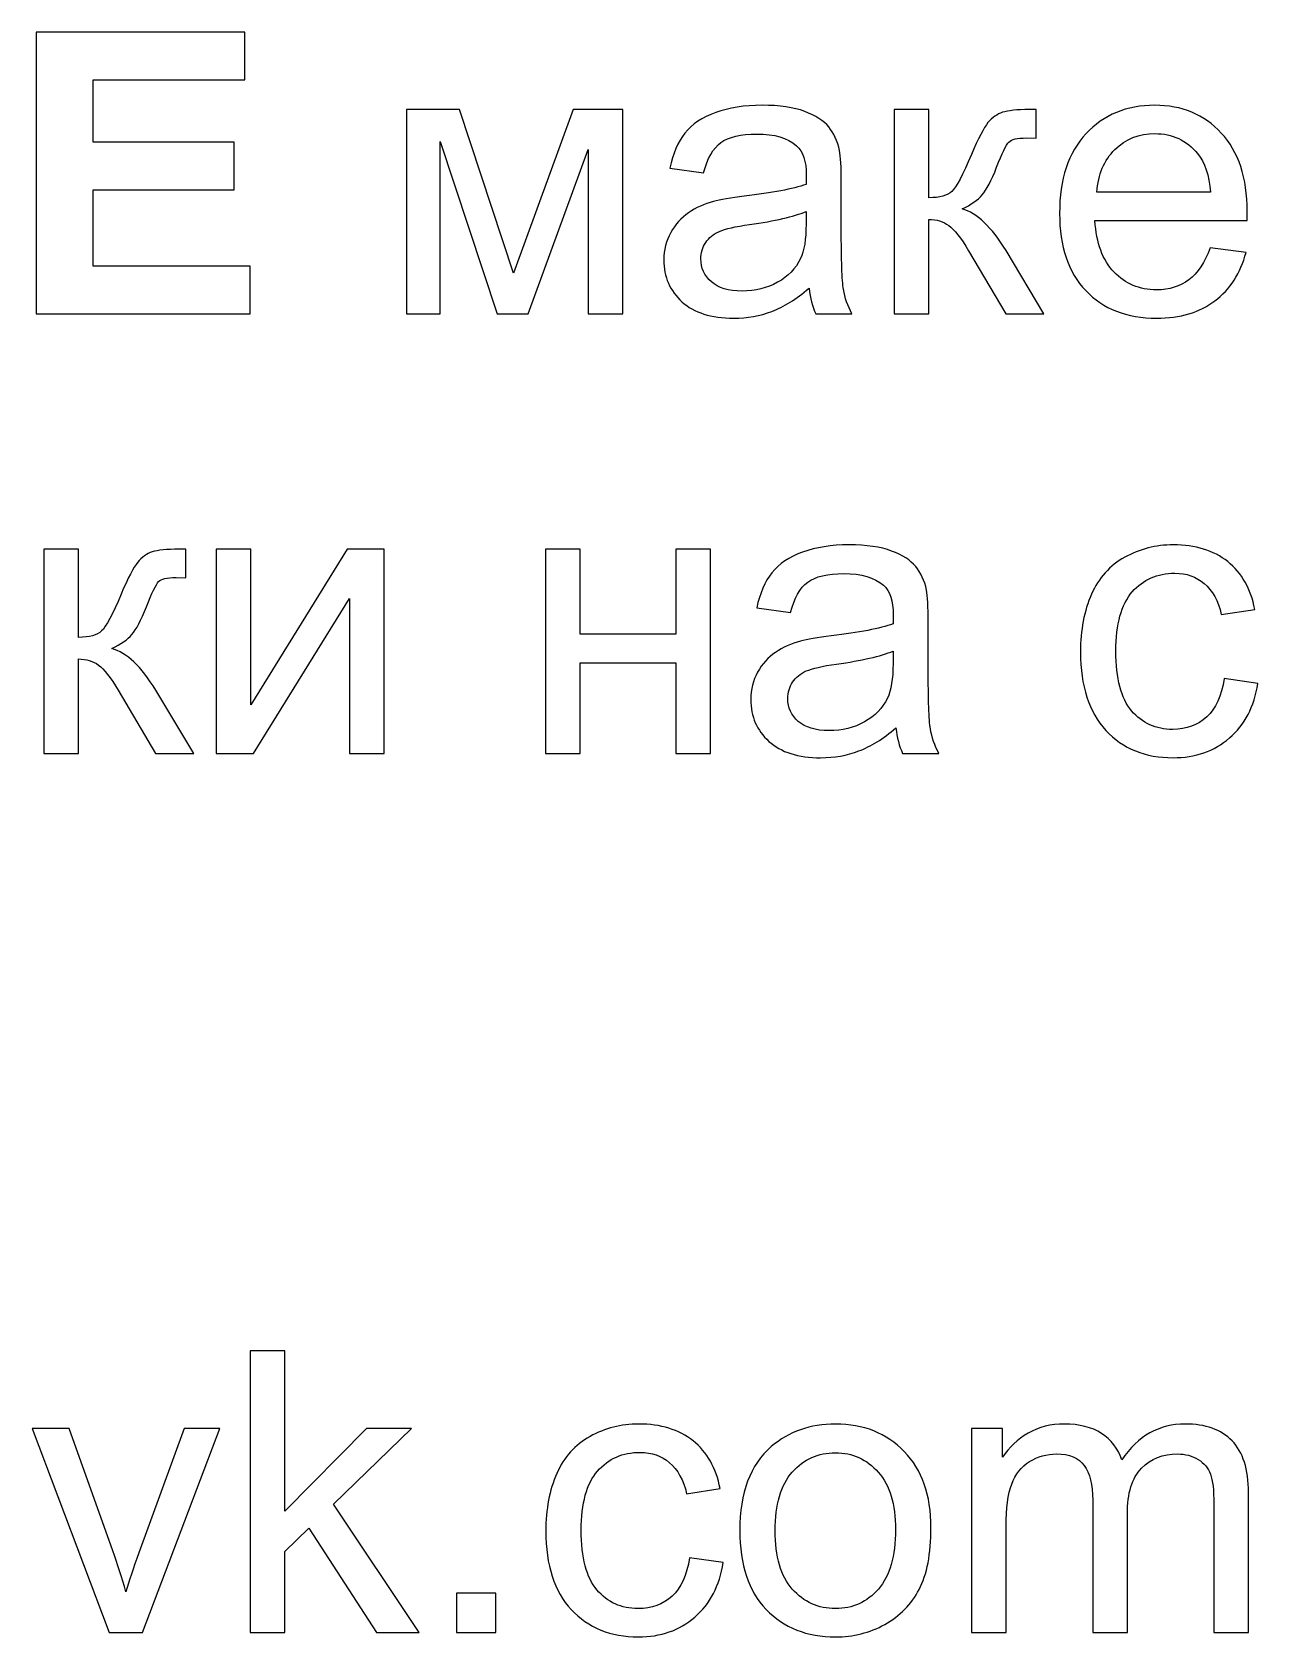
# Model space of a CAD drawing. Header units: millimetres. Extents: x 401 to 1796, y 156 to 1707.
# Drawn here: x 1427.8 to 1506.9, y 518.2 to 621.8 of the extents above; entities that cross this region are included whole.
import ezdxf

# ---------------------------------------------------------------- set-up
doc = ezdxf.new("R2010")
doc.units = ezdxf.units.MM
doc.header["$MEASUREMENT"] = 0
doc.layers.add('layer 1', color=7, linetype='Continuous')

msp = doc.modelspace()

# ---------------------------------------------------------------- linework, layer by layer
at = {"layer": 'layer 1', "color": 165}
for points, knots in [([(1428.0196, 603.5965), (1428.0196, 603.5965), (1428.0196, 621.7829), (1428.0196, 621.7829), (1428.0196, 621.7829), (1428.0196, 621.7829), (1441.4816, 621.7829), (1441.4816, 621.7829), (1441.4816, 621.7829), (1441.4816, 621.7829), (1441.4816, 618.7095), (1441.4816, 618.7095), (1441.4816, 618.7095), (1441.4816, 618.7095), (1431.7026, 618.7095), (1431.7026, 618.7095), (1431.7026, 618.7095), (1431.7026, 618.7095), (1431.7026, 614.6709), (1431.7026, 614.6709), (1431.7026, 614.6709), (1431.7026, 614.6709), (1440.7958, 614.6709), (1440.7958, 614.6709), (1440.7958, 614.6709), (1440.7958, 614.6709), (1440.7958, 611.5975), (1440.7958, 611.5975), (1440.7958, 611.5975), (1440.7958, 611.5975), (1431.7026, 611.5975), (1431.7026, 611.5975), (1431.7026, 611.5975), (1431.7026, 611.5975), (1431.7026, 606.6699), (1431.7026, 606.6699), (1431.7026, 606.6699), (1431.7026, 606.6699), (1441.8372, 606.6699), (1441.8372, 606.6699), (1441.8372, 606.6699), (1441.8372, 606.6699), (1441.8372, 603.5965), (1441.8372, 603.5965), (1441.8372, 603.5965), (1441.8372, 603.5965), (1428.0196, 603.5965), (1428.0196, 603.5965)], [0, 0, 0, 0, 0.07692308, 0.07692308, 0.07692308, 0.07692308, 0.15384615, 0.15384615, 0.15384615, 0.15384615, 0.23076923, 0.23076923, 0.23076923, 0.23076923, 0.30769231, 0.30769231, 0.30769231, 0.30769231, 0.38461538, 0.38461538, 0.38461538, 0.38461538, 0.46153846, 0.46153846, 0.46153846, 0.46153846, 0.53846154, 0.53846154, 0.53846154, 0.53846154, 0.61538462, 0.61538462, 0.61538462, 0.61538462, 0.69230769, 0.69230769, 0.69230769, 0.69230769, 0.76923077, 0.76923077, 0.76923077, 0.76923077, 0.84615385, 0.84615385, 0.84615385, 0.84615385, 1, 1, 1, 1]), ([(1441.8309, 518.4682), (1441.8309, 518.4682), (1441.8309, 536.6546), (1441.8309, 536.6546), (1441.8309, 536.6546), (1441.8309, 536.6546), (1444.0661, 536.6546), (1444.0661, 536.6546), (1444.0661, 536.6546), (1444.0661, 536.6546), (1444.0661, 526.2956), (1444.0661, 526.2956), (1444.0661, 526.2956), (1444.0661, 526.2956), (1449.3493, 531.6508), (1449.3493, 531.6508), (1449.3493, 531.6508), (1449.3493, 531.6508), (1452.2364, 531.6508), (1452.2364, 531.6508), (1452.2364, 531.6508), (1452.2364, 531.6508), (1447.2072, 526.7528), (1447.2072, 526.7528), (1447.2072, 526.7528), (1447.2072, 526.7528), (1452.7444, 518.4682), (1452.7444, 518.4682), (1452.7444, 518.4682), (1452.7444, 518.4682), (1449.9927, 518.4682), (1449.9927, 518.4682), (1449.9927, 518.4682), (1449.9927, 518.4682), (1445.6155, 525.2034), (1445.6155, 525.2034), (1445.6155, 525.2034), (1445.6155, 525.2034), (1444.0661, 523.6964), (1444.0661, 523.6964), (1444.0661, 523.6964), (1444.0661, 523.6964), (1444.0661, 518.4682), (1444.0661, 518.4682), (1444.0661, 518.4682), (1444.0661, 518.4682), (1441.8309, 518.4682), (1441.8309, 518.4682)], [0, 0, 0, 0, 0.07692308, 0.07692308, 0.07692308, 0.07692308, 0.15384615, 0.15384615, 0.15384615, 0.15384615, 0.23076923, 0.23076923, 0.23076923, 0.23076923, 0.30769231, 0.30769231, 0.30769231, 0.30769231, 0.38461538, 0.38461538, 0.38461538, 0.38461538, 0.46153846, 0.46153846, 0.46153846, 0.46153846, 0.53846154, 0.53846154, 0.53846154, 0.53846154, 0.61538462, 0.61538462, 0.61538462, 0.61538462, 0.69230769, 0.69230769, 0.69230769, 0.69230769, 0.76923077, 0.76923077, 0.76923077, 0.76923077, 0.84615385, 0.84615385, 0.84615385, 0.84615385, 1, 1, 1, 1]), ([(1432.725, 518.4682), (1432.725, 518.4682), (1427.7508, 531.6508), (1427.7508, 531.6508), (1427.7508, 531.6508), (1427.7508, 531.6508), (1430.1426, 531.6508), (1430.1426, 531.6508), (1430.1426, 531.6508), (1430.1426, 531.6508), (1432.962, 523.7556), (1432.962, 523.7556), (1432.962, 523.7556), (1433.2668, 522.9047), (1433.5505, 522.02), (1433.8087, 521.1013), (1433.8087, 521.1013), (1434.0077, 521.7956), (1434.2828, 522.6296), (1434.6427, 523.6075), (1434.6427, 523.6075), (1434.6427, 523.6075), (1437.5721, 531.6508), (1437.5721, 531.6508), (1437.5721, 531.6508), (1437.5721, 531.6508), (1439.8666, 531.6508), (1439.8666, 531.6508), (1439.8666, 531.6508), (1439.8666, 531.6508), (1434.8755, 518.4682), (1434.8755, 518.4682), (1434.8755, 518.4682), (1434.8755, 518.4682), (1432.725, 518.4682), (1432.725, 518.4682)], [0, 0, 0, 0, 0.1, 0.1, 0.1, 0.1, 0.2, 0.2, 0.2, 0.2, 0.3, 0.3, 0.3, 0.3, 0.4, 0.4, 0.4, 0.4, 0.5, 0.5, 0.5, 0.5, 0.6, 0.6, 0.6, 0.6, 0.7, 0.7, 0.7, 0.7, 0.8, 0.8, 0.8, 0.8, 1, 1, 1, 1]), ([(1470.19, 523.2942), (1470.19, 523.2942), (1472.3744, 522.9894), (1472.3744, 522.9894), (1472.3744, 522.9894), (1472.1331, 521.4866), (1471.5235, 520.3139), (1470.5371, 519.463), (1470.5371, 519.463), (1469.5508, 518.6121), (1468.3358, 518.1888), (1466.9007, 518.1888), (1466.9007, 518.1888), (1465.1015, 518.1888), (1463.6537, 518.7772), (1462.5615, 519.9541), (1462.5615, 519.9541), (1461.4651, 521.131), (1460.919, 522.8158), (1460.919, 525.0087), (1460.919, 525.0087), (1460.919, 526.4311), (1461.1561, 527.6715), (1461.626, 528.7383), (1461.626, 528.7383), (1462.0959, 529.8008), (1462.8113, 530.6009), (1463.7765, 531.1301), (1463.7765, 531.1301), (1464.7375, 531.6635), (1465.7831, 531.9302), (1466.9176, 531.9302), (1466.9176, 531.9302), (1468.3443, 531.9302), (1469.5169, 531.5704), (1470.4228, 530.8465), (1470.4228, 530.8465), (1471.333, 530.1226), (1471.9172, 529.0939), (1472.1712, 527.7646), (1472.1712, 527.7646), (1472.1712, 527.7646), (1470.0122, 527.4344), (1470.0122, 527.4344), (1470.0122, 527.4344), (1469.8048, 528.3192), (1469.4407, 528.9838), (1468.9115, 529.4325), (1468.9115, 529.4325), (1468.3866, 529.877), (1467.7516, 530.1014), (1467.0065, 530.1014), (1467.0065, 530.1014), (1465.8805, 530.1014), (1464.9661, 529.6992), (1464.2591, 528.8949), (1464.2591, 528.8949), (1463.5564, 528.0863), (1463.205, 526.8163), (1463.205, 525.0722), (1463.205, 525.0722), (1463.205, 523.3027), (1463.5437, 522.02), (1464.221, 521.2199), (1464.221, 521.2199), (1464.9026, 520.4198), (1465.7873, 520.0176), (1466.8753, 520.0176), (1466.8753, 520.0176), (1467.7558, 520.0176), (1468.4882, 520.2843), (1469.0724, 520.8219), (1469.0724, 520.8219), (1469.6608, 521.3553), (1470.0334, 522.1808), (1470.19, 523.2942)], [0, 0, 0, 0, 0.05, 0.05, 0.05, 0.05, 0.1, 0.1, 0.1, 0.1, 0.15, 0.15, 0.15, 0.15, 0.2, 0.2, 0.2, 0.2, 0.25, 0.25, 0.25, 0.25, 0.3, 0.3, 0.3, 0.3, 0.35, 0.35, 0.35, 0.35, 0.4, 0.4, 0.4, 0.4, 0.45, 0.45, 0.45, 0.45, 0.5, 0.5, 0.5, 0.5, 0.55, 0.55, 0.55, 0.55, 0.6, 0.6, 0.6, 0.6, 0.65, 0.65, 0.65, 0.65, 0.7, 0.7, 0.7, 0.7, 0.75, 0.75, 0.75, 0.75, 0.8, 0.8, 0.8, 0.8, 0.85, 0.85, 0.85, 0.85, 0.9, 0.9, 0.9, 0.9, 1, 1, 1, 1]), ([(1473.4412, 525.0595), (1473.4412, 527.4937), (1474.1185, 529.2971), (1475.4774, 530.4697), (1475.4774, 530.4697), (1476.6077, 531.4434), (1477.992, 531.9302), (1479.6219, 531.9302), (1479.6219, 531.9302), (1481.4295, 531.9302), (1482.9112, 531.3375), (1484.0626, 530.1522), (1484.0626, 530.1522), (1485.2099, 528.9711), (1485.7856, 527.3328), (1485.7856, 525.2458), (1485.7856, 525.2458), (1485.7856, 523.5524), (1485.5316, 522.2232), (1485.0236, 521.2537), (1485.0236, 521.2537), (1484.5156, 520.2843), (1483.7748, 519.5308), (1482.8011, 518.9931), (1482.8011, 518.9931), (1481.8317, 518.4555), (1480.7691, 518.1888), (1479.6219, 518.1888), (1479.6219, 518.1888), (1477.7761, 518.1888), (1476.286, 518.7772), (1475.1472, 519.9583), (1475.1472, 519.9583), (1474.0085, 521.1394), (1473.4412, 522.8412), (1473.4412, 525.0595)], [0, 0, 0, 0, 0.1, 0.1, 0.1, 0.1, 0.2, 0.2, 0.2, 0.2, 0.3, 0.3, 0.3, 0.3, 0.4, 0.4, 0.4, 0.4, 0.5, 0.5, 0.5, 0.5, 0.6, 0.6, 0.6, 0.6, 0.7, 0.7, 0.7, 0.7, 0.8, 0.8, 0.8, 0.8, 1, 1, 1, 1]), ([(1488.406, 518.4682), (1488.406, 518.4682), (1488.406, 531.6508), (1488.406, 531.6508), (1488.406, 531.6508), (1488.406, 531.6508), (1490.4126, 531.6508), (1490.4126, 531.6508), (1490.4126, 531.6508), (1490.4126, 531.6508), (1490.4126, 529.7881), (1490.4126, 529.7881), (1490.4126, 529.7881), (1490.8232, 530.4316), (1491.3736, 530.9523), (1492.0594, 531.3418), (1492.0594, 531.3418), (1492.7452, 531.7355), (1493.5241, 531.9302), (1494.4004, 531.9302), (1494.4004, 531.9302), (1495.3741, 531.9302), (1496.1742, 531.727), (1496.7965, 531.3248), (1496.7965, 531.3248), (1497.4188, 530.9184), (1497.859, 530.3554), (1498.113, 529.6273), (1498.113, 529.6273), (1499.1629, 531.164), (1500.5218, 531.9302), (1502.1982, 531.9302), (1502.1982, 531.9302), (1503.5105, 531.9302), (1504.5223, 531.5704), (1505.225, 530.8465), (1505.225, 530.8465), (1505.932, 530.1226), (1506.2876, 529.0092), (1506.2876, 527.5064), (1506.2876, 527.5064), (1506.2876, 527.5064), (1506.2876, 518.4682), (1506.2876, 518.4682), (1506.2876, 518.4682), (1506.2876, 518.4682), (1504.0524, 518.4682), (1504.0524, 518.4682), (1504.0524, 518.4682), (1504.0524, 518.4682), (1504.0524, 526.7655), (1504.0524, 526.7655), (1504.0524, 526.7655), (1504.0524, 527.6545), (1503.9762, 528.298), (1503.8323, 528.6917), (1503.8323, 528.6917), (1503.6883, 529.0854), (1503.4259, 529.3987), (1503.0406, 529.64), (1503.0406, 529.64), (1502.6596, 529.8813), (1502.2109, 529.9998), (1501.6987, 529.9998), (1501.6987, 529.9998), (1500.7673, 529.9998), (1499.9969, 529.6908), (1499.383, 529.0769), (1499.383, 529.0769), (1498.7692, 528.4589), (1498.4644, 527.4725), (1498.4644, 526.1178), (1498.4644, 526.1178), (1498.4644, 526.1178), (1498.4644, 518.4682), (1498.4644, 518.4682), (1498.4644, 518.4682), (1498.4644, 518.4682), (1496.2292, 518.4682), (1496.2292, 518.4682), (1496.2292, 518.4682), (1496.2292, 518.4682), (1496.2292, 527.0238), (1496.2292, 527.0238), (1496.2292, 527.0238), (1496.2292, 528.0144), (1496.0472, 528.7594), (1495.6831, 529.2547), (1495.6831, 529.2547), (1495.319, 529.75), (1494.7221, 529.9998), (1493.8966, 529.9998), (1493.8966, 529.9998), (1493.2701, 529.9998), (1492.6901, 529.8347), (1492.1567, 529.5045), (1492.1567, 529.5045), (1491.6233, 529.1743), (1491.2381, 528.6917), (1490.9968, 528.0525), (1490.9968, 528.0525), (1490.7597, 527.4175), (1490.6412, 526.4988), (1490.6412, 525.3008), (1490.6412, 525.3008), (1490.6412, 525.3008), (1490.6412, 518.4682), (1490.6412, 518.4682), (1490.6412, 518.4682), (1490.6412, 518.4682), (1488.406, 518.4682), (1488.406, 518.4682)], [0, 0, 0, 0, 0.03448276, 0.03448276, 0.03448276, 0.03448276, 0.06896552, 0.06896552, 0.06896552, 0.06896552, 0.10344828, 0.10344828, 0.10344828, 0.10344828, 0.13793103, 0.13793103, 0.13793103, 0.13793103, 0.17241379, 0.17241379, 0.17241379, 0.17241379, 0.20689655, 0.20689655, 0.20689655, 0.20689655, 0.24137931, 0.24137931, 0.24137931, 0.24137931, 0.27586207, 0.27586207, 0.27586207, 0.27586207, 0.31034483, 0.31034483, 0.31034483, 0.31034483, 0.34482759, 0.34482759, 0.34482759, 0.34482759, 0.37931034, 0.37931034, 0.37931034, 0.37931034, 0.4137931, 0.4137931, 0.4137931, 0.4137931, 0.44827586, 0.44827586, 0.44827586, 0.44827586, 0.48275862, 0.48275862, 0.48275862, 0.48275862, 0.51724138, 0.51724138, 0.51724138, 0.51724138, 0.55172414, 0.55172414, 0.55172414, 0.55172414, 0.5862069, 0.5862069, 0.5862069, 0.5862069, 0.62068966, 0.62068966, 0.62068966, 0.62068966, 0.65517241, 0.65517241, 0.65517241, 0.65517241, 0.68965517, 0.68965517, 0.68965517, 0.68965517, 0.72413793, 0.72413793, 0.72413793, 0.72413793, 0.75862069, 0.75862069, 0.75862069, 0.75862069, 0.79310345, 0.79310345, 0.79310345, 0.79310345, 0.82758621, 0.82758621, 0.82758621, 0.82758621, 0.86206897, 0.86206897, 0.86206897, 0.86206897, 0.89655172, 0.89655172, 0.89655172, 0.89655172, 0.93103448, 0.93103448, 0.93103448, 0.93103448, 1, 1, 1, 1]), ([(1475.7272, 525.0553), (1475.7272, 523.3704), (1476.0955, 522.1089), (1476.8321, 521.2749), (1476.8321, 521.2749), (1477.5729, 520.4367), (1478.5, 520.0176), (1479.6219, 520.0176), (1479.6219, 520.0176), (1480.731, 520.0176), (1481.6539, 520.4367), (1482.3947, 521.2791), (1482.3947, 521.2791), (1483.1313, 522.1216), (1483.4996, 523.4043), (1483.4996, 525.1272), (1483.4996, 525.1272), (1483.4996, 526.7528), (1483.1271, 527.9847), (1482.3862, 528.8187), (1482.3862, 528.8187), (1481.6454, 529.6569), (1480.7225, 530.076), (1479.6219, 530.076), (1479.6219, 530.076), (1478.5, 530.076), (1477.5729, 529.6611), (1476.8321, 528.8272), (1476.8321, 528.8272), (1476.0955, 527.9932), (1475.7272, 526.7359), (1475.7272, 525.0553)], [0, 0, 0, 0, 0.11111111, 0.11111111, 0.11111111, 0.11111111, 0.22222222, 0.22222222, 0.22222222, 0.22222222, 0.33333333, 0.33333333, 0.33333333, 0.33333333, 0.44444444, 0.44444444, 0.44444444, 0.44444444, 0.55555556, 0.55555556, 0.55555556, 0.55555556, 0.66666667, 0.66666667, 0.66666667, 0.66666667, 0.77777778, 0.77777778, 0.77777778, 0.77777778, 1, 1, 1, 1]), ([(1455.1574, 518.4682), (1455.1574, 518.4682), (1455.1574, 521.0082), (1455.1574, 521.0082), (1455.1574, 521.0082), (1455.1574, 521.0082), (1457.6974, 521.0082), (1457.6974, 521.0082), (1457.6974, 521.0082), (1457.6974, 521.0082), (1457.6974, 518.4682), (1457.6974, 518.4682), (1457.6974, 518.4682), (1457.6974, 518.4682), (1455.1574, 518.4682), (1455.1574, 518.4682)], [0, 0, 0, 0, 0.2, 0.2, 0.2, 0.2, 0.4, 0.4, 0.4, 0.4, 0.6, 0.6, 0.6, 0.6, 1, 1, 1, 1])]:
    msp.add_open_spline(points, degree=3, knots=knots, dxfattribs=at)
at = {"layer": 'layer 1', "color": 250}
for points, knots in [([(1451.9168, 616.7791), (1451.9168, 616.7791), (1455.3543, 616.7791), (1455.3543, 616.7791), (1455.3543, 616.7791), (1455.3543, 616.7791), (1458.8383, 606.2296), (1458.8383, 606.2296), (1458.8383, 606.2296), (1458.8383, 606.2296), (1462.6949, 616.7791), (1462.6949, 616.7791), (1462.6949, 616.7791), (1462.6949, 616.7791), (1465.8868, 616.7791), (1465.8868, 616.7791), (1465.8868, 616.7791), (1465.8868, 616.7791), (1465.8868, 603.5965), (1465.8868, 603.5965), (1465.8868, 603.5965), (1465.8868, 603.5965), (1463.6516, 603.5965), (1463.6516, 603.5965), (1463.6516, 603.5965), (1463.6516, 603.5965), (1463.6516, 614.2095), (1463.6516, 614.2095), (1463.6516, 614.2095), (1463.6516, 614.2095), (1459.7696, 603.5965), (1459.7696, 603.5965), (1459.7696, 603.5965), (1459.7696, 603.5965), (1457.7715, 603.5965), (1457.7715, 603.5965), (1457.7715, 603.5965), (1457.7715, 603.5965), (1454.1012, 614.7175), (1454.1012, 614.7175), (1454.1012, 614.7175), (1454.1012, 614.7175), (1454.1012, 603.5965), (1454.1012, 603.5965), (1454.1012, 603.5965), (1454.1012, 603.5965), (1451.9168, 603.5965), (1451.9168, 603.5965), (1451.9168, 603.5965), (1451.9168, 603.5965), (1451.9168, 616.7791), (1451.9168, 616.7791)], [0, 0, 0, 0, 0.07142857, 0.07142857, 0.07142857, 0.07142857, 0.14285714, 0.14285714, 0.14285714, 0.14285714, 0.21428571, 0.21428571, 0.21428571, 0.21428571, 0.28571429, 0.28571429, 0.28571429, 0.28571429, 0.35714286, 0.35714286, 0.35714286, 0.35714286, 0.42857143, 0.42857143, 0.42857143, 0.42857143, 0.5, 0.5, 0.5, 0.5, 0.57142857, 0.57142857, 0.57142857, 0.57142857, 0.64285714, 0.64285714, 0.64285714, 0.64285714, 0.71428571, 0.71428571, 0.71428571, 0.71428571, 0.78571429, 0.78571429, 0.78571429, 0.78571429, 0.85714286, 0.85714286, 0.85714286, 0.85714286, 1, 1, 1, 1]), ([(1477.9137, 605.2475), (1477.084, 604.5405), (1476.2839, 604.0452), (1475.5176, 603.7531), (1475.5176, 603.7531), (1474.7514, 603.461), (1473.9301, 603.3171), (1473.0496, 603.3171), (1473.0496, 603.3171), (1471.6018, 603.3171), (1470.4884, 603.6685), (1469.7095, 604.3754), (1469.7095, 604.3754), (1468.9306, 605.0782), (1468.5411, 605.9799), (1468.5411, 607.0763), (1468.5411, 607.0763), (1468.5411, 607.7198), (1468.6893, 608.3082), (1468.9814, 608.8416), (1468.9814, 608.8416), (1469.2777, 609.375), (1469.6629, 609.7983), (1470.1371, 610.1201), (1470.1371, 610.1201), (1470.6154, 610.4418), (1471.1488, 610.6873), (1471.7457, 610.8524), (1471.7457, 610.8524), (1472.186, 610.9667), (1472.8506, 611.0768), (1473.7354, 611.1869), (1473.7354, 611.1869), (1475.5388, 611.3985), (1476.8723, 611.6568), (1477.7232, 611.9531), (1477.7232, 611.9531), (1477.7317, 612.2579), (1477.7359, 612.4526), (1477.7359, 612.5331), (1477.7359, 612.5331), (1477.7359, 613.439), (1477.5242, 614.0782), (1477.1009, 614.4508), (1477.1009, 614.4508), (1476.5294, 614.9545), (1475.6785, 615.2043), (1474.5524, 615.2043), (1474.5524, 615.2043), (1473.4983, 615.2043), (1472.7194, 615.018), (1472.2199, 614.6497), (1472.2199, 614.6497), (1471.7161, 614.2814), (1471.3478, 613.6295), (1471.1065, 612.6897), (1471.1065, 612.6897), (1471.1065, 612.6897), (1468.9221, 612.9945), (1468.9221, 612.9945), (1468.9221, 612.9945), (1469.1211, 613.9301), (1469.447, 614.6878), (1469.9042, 615.2636), (1469.9042, 615.2636), (1470.3614, 615.8393), (1471.0218, 616.2796), (1471.8854, 616.5928), (1471.8854, 616.5928), (1472.7448, 616.9019), (1473.7481, 617.0585), (1474.8826, 617.0585), (1474.8826, 617.0585), (1476.0087, 617.0585), (1476.9273, 616.9273), (1477.6343, 616.6606), (1477.6343, 616.6606), (1478.337, 616.3939), (1478.8577, 616.0637), (1479.1879, 615.6615), (1479.1879, 615.6615), (1479.5181, 615.2593), (1479.751, 614.7513), (1479.8864, 614.1375), (1479.8864, 614.1375), (1479.9584, 613.7565), (1479.9965, 613.0707), (1479.9965, 612.0843), (1479.9965, 612.0843), (1479.9965, 612.0843), (1479.9965, 609.121), (1479.9965, 609.121), (1479.9965, 609.121), (1479.9965, 607.0509), (1480.0431, 605.7428), (1480.1362, 605.1882), (1480.1362, 605.1882), (1480.2251, 604.6337), (1480.4114, 604.1045), (1480.6823, 603.5965), (1480.6823, 603.5965), (1480.6823, 603.5965), (1478.3455, 603.5965), (1478.3455, 603.5965), (1478.3455, 603.5965), (1478.1211, 604.0664), (1477.9772, 604.6167), (1477.9137, 605.2475)], [0, 0, 0, 0, 0.03571429, 0.03571429, 0.03571429, 0.03571429, 0.07142857, 0.07142857, 0.07142857, 0.07142857, 0.10714286, 0.10714286, 0.10714286, 0.10714286, 0.14285714, 0.14285714, 0.14285714, 0.14285714, 0.17857143, 0.17857143, 0.17857143, 0.17857143, 0.21428571, 0.21428571, 0.21428571, 0.21428571, 0.25, 0.25, 0.25, 0.25, 0.28571429, 0.28571429, 0.28571429, 0.28571429, 0.32142857, 0.32142857, 0.32142857, 0.32142857, 0.35714286, 0.35714286, 0.35714286, 0.35714286, 0.39285714, 0.39285714, 0.39285714, 0.39285714, 0.42857143, 0.42857143, 0.42857143, 0.42857143, 0.46428571, 0.46428571, 0.46428571, 0.46428571, 0.5, 0.5, 0.5, 0.5, 0.53571429, 0.53571429, 0.53571429, 0.53571429, 0.57142857, 0.57142857, 0.57142857, 0.57142857, 0.60714286, 0.60714286, 0.60714286, 0.60714286, 0.64285714, 0.64285714, 0.64285714, 0.64285714, 0.67857143, 0.67857143, 0.67857143, 0.67857143, 0.71428571, 0.71428571, 0.71428571, 0.71428571, 0.75, 0.75, 0.75, 0.75, 0.78571429, 0.78571429, 0.78571429, 0.78571429, 0.82142857, 0.82142857, 0.82142857, 0.82142857, 0.85714286, 0.85714286, 0.85714286, 0.85714286, 0.89285714, 0.89285714, 0.89285714, 0.89285714, 0.92857143, 0.92857143, 0.92857143, 0.92857143, 1, 1, 1, 1]), ([(1483.4043, 616.7791), (1483.4043, 616.7791), (1485.6395, 616.7791), (1485.6395, 616.7791), (1485.6395, 616.7791), (1485.6395, 616.7791), (1485.6395, 611.0895), (1485.6395, 611.0895), (1485.6395, 611.0895), (1486.3507, 611.0895), (1486.8502, 611.225), (1487.1381, 611.5001), (1487.1381, 611.5001), (1487.4217, 611.7711), (1487.8408, 612.5627), (1488.3996, 613.8793), (1488.3996, 613.8793), (1488.8399, 614.9207), (1489.1955, 615.6065), (1489.4664, 615.9367), (1489.4664, 615.9367), (1489.7416, 616.2669), (1490.0549, 616.4912), (1490.4105, 616.6055), (1490.4105, 616.6055), (1490.7703, 616.7198), (1491.3418, 616.7791), (1492.125, 616.7791), (1492.125, 616.7791), (1492.125, 616.7791), (1492.5737, 616.7791), (1492.5737, 616.7791), (1492.5737, 616.7791), (1492.5737, 616.7791), (1492.5737, 614.9376), (1492.5737, 614.9376), (1492.5737, 614.9376), (1492.5737, 614.9376), (1491.9514, 614.9503), (1491.9514, 614.9503), (1491.9514, 614.9503), (1491.363, 614.9503), (1490.9862, 614.8614), (1490.8211, 614.6878), (1490.8211, 614.6878), (1490.6475, 614.5058), (1490.3808, 613.9639), (1490.0252, 613.0622), (1490.0252, 613.0622), (1489.6866, 612.1986), (1489.3775, 611.6017), (1489.0939, 611.2715), (1489.0939, 611.2715), (1488.8145, 610.9413), (1488.3785, 610.6408), (1487.79, 610.3656), (1487.79, 610.3656), (1488.751, 610.1074), (1489.6993, 609.2141), (1490.6306, 607.6817), (1490.6306, 607.6817), (1490.6306, 607.6817), (1493.0817, 603.5965), (1493.0817, 603.5965), (1493.0817, 603.5965), (1493.0817, 603.5965), (1490.6264, 603.5965), (1490.6264, 603.5965), (1490.6264, 603.5965), (1490.6264, 603.5965), (1488.2091, 607.669), (1488.2091, 607.669), (1488.2091, 607.669), (1487.7223, 608.4945), (1487.299, 609.0363), (1486.9391, 609.2988), (1486.9391, 609.2988), (1486.5751, 609.5613), (1486.1433, 609.6925), (1485.6395, 609.6925), (1485.6395, 609.6925), (1485.6395, 609.6925), (1485.6395, 603.5965), (1485.6395, 603.5965), (1485.6395, 603.5965), (1485.6395, 603.5965), (1483.4043, 603.5965), (1483.4043, 603.5965), (1483.4043, 603.5965), (1483.4043, 603.5965), (1483.4043, 616.7791), (1483.4043, 616.7791)], [0, 0, 0, 0, 0.04166667, 0.04166667, 0.04166667, 0.04166667, 0.08333333, 0.08333333, 0.08333333, 0.08333333, 0.125, 0.125, 0.125, 0.125, 0.16666667, 0.16666667, 0.16666667, 0.16666667, 0.20833333, 0.20833333, 0.20833333, 0.20833333, 0.25, 0.25, 0.25, 0.25, 0.29166667, 0.29166667, 0.29166667, 0.29166667, 0.33333333, 0.33333333, 0.33333333, 0.33333333, 0.375, 0.375, 0.375, 0.375, 0.41666667, 0.41666667, 0.41666667, 0.41666667, 0.45833333, 0.45833333, 0.45833333, 0.45833333, 0.5, 0.5, 0.5, 0.5, 0.54166667, 0.54166667, 0.54166667, 0.54166667, 0.58333333, 0.58333333, 0.58333333, 0.58333333, 0.625, 0.625, 0.625, 0.625, 0.66666667, 0.66666667, 0.66666667, 0.66666667, 0.70833333, 0.70833333, 0.70833333, 0.70833333, 0.75, 0.75, 0.75, 0.75, 0.79166667, 0.79166667, 0.79166667, 0.79166667, 0.83333333, 0.83333333, 0.83333333, 0.83333333, 0.875, 0.875, 0.875, 0.875, 0.91666667, 0.91666667, 0.91666667, 0.91666667, 1, 1, 1, 1]), ([(1503.8174, 607.8637), (1503.8174, 607.8637), (1506.1288, 607.5589), (1506.1288, 607.5589), (1506.1288, 607.5589), (1505.769, 606.2169), (1505.0959, 605.1713), (1504.1137, 604.4305), (1504.1137, 604.4305), (1503.1316, 603.6896), (1501.8785, 603.3171), (1500.3503, 603.3171), (1500.3503, 603.3171), (1498.4284, 603.3171), (1496.9044, 603.9098), (1495.7783, 605.0951), (1495.7783, 605.0951), (1494.6522, 606.2762), (1494.0892, 607.9399), (1494.0892, 610.0777), (1494.0892, 610.0777), (1494.0892, 612.2875), (1494.6565, 614.0063), (1495.7952, 615.2255), (1495.7952, 615.2255), (1496.934, 616.4489), (1498.4114, 617.0585), (1500.2275, 617.0585), (1500.2275, 617.0585), (1501.9844, 617.0585), (1503.4195, 616.4616), (1504.5328, 615.2636), (1504.5328, 615.2636), (1505.6462, 614.0655), (1506.205, 612.3807), (1506.205, 610.209), (1506.205, 610.209), (1506.205, 610.0777), (1506.2008, 609.8788), (1506.1923, 609.6163), (1506.1923, 609.6163), (1506.1923, 609.6163), (1496.3752, 609.6163), (1496.3752, 609.6163), (1496.3752, 609.6163), (1496.4599, 608.1727), (1496.8663, 607.0636), (1497.6029, 606.2974), (1497.6029, 606.2974), (1498.3352, 605.5311), (1499.2539, 605.1459), (1500.3503, 605.1459), (1500.3503, 605.1459), (1501.1673, 605.1459), (1501.8658, 605.3618), (1502.4416, 605.7936), (1502.4416, 605.7936), (1503.0215, 606.2254), (1503.4787, 606.9154), (1503.8174, 607.8637)], [0, 0, 0, 0, 0.0625, 0.0625, 0.0625, 0.0625, 0.125, 0.125, 0.125, 0.125, 0.1875, 0.1875, 0.1875, 0.1875, 0.25, 0.25, 0.25, 0.25, 0.3125, 0.3125, 0.3125, 0.3125, 0.375, 0.375, 0.375, 0.375, 0.4375, 0.4375, 0.4375, 0.4375, 0.5, 0.5, 0.5, 0.5, 0.5625, 0.5625, 0.5625, 0.5625, 0.625, 0.625, 0.625, 0.625, 0.6875, 0.6875, 0.6875, 0.6875, 0.75, 0.75, 0.75, 0.75, 0.8125, 0.8125, 0.8125, 0.8125, 0.875, 0.875, 0.875, 0.875, 1, 1, 1, 1]), ([(1496.5022, 611.4451), (1496.5022, 611.4451), (1503.8428, 611.4451), (1503.8428, 611.4451), (1503.8428, 611.4451), (1503.7454, 612.5542), (1503.4618, 613.384), (1503.0004, 613.9385), (1503.0004, 613.9385), (1502.2934, 614.7979), (1501.3705, 615.2297), (1500.2402, 615.2297), (1500.2402, 615.2297), (1499.2158, 615.2297), (1498.3564, 614.8868), (1497.6579, 614.201), (1497.6579, 614.201), (1496.9636, 613.5152), (1496.5784, 612.5966), (1496.5022, 611.4451)], [0, 0, 0, 0, 0.16666667, 0.16666667, 0.16666667, 0.16666667, 0.33333333, 0.33333333, 0.33333333, 0.33333333, 0.5, 0.5, 0.5, 0.5, 0.66666667, 0.66666667, 0.66666667, 0.66666667, 1, 1, 1, 1]), ([(1477.7359, 610.2005), (1476.9231, 609.8703), (1475.7039, 609.5909), (1474.0783, 609.3623), (1474.0783, 609.3623), (1473.1554, 609.2311), (1472.5035, 609.0829), (1472.1225, 608.9178), (1472.1225, 608.9178), (1471.7415, 608.7527), (1471.4494, 608.5114), (1471.242, 608.1981), (1471.242, 608.1981), (1471.0345, 607.8806), (1470.9287, 607.5293), (1470.9287, 607.1398), (1470.9287, 607.1398), (1470.9287, 606.5514), (1471.1531, 606.0561), (1471.606, 605.6624), (1471.606, 605.6624), (1472.059, 605.2687), (1472.7194, 605.0697), (1473.5872, 605.0697), (1473.5872, 605.0697), (1474.4466, 605.0697), (1475.2128, 605.256), (1475.8859, 605.6327), (1475.8859, 605.6327), (1476.5548, 606.0053), (1477.0501, 606.5175), (1477.3634, 607.1652), (1477.3634, 607.1652), (1477.6047, 607.669), (1477.7232, 608.4098), (1477.7232, 609.3877), (1477.7232, 609.3877), (1477.7232, 609.3877), (1477.7359, 610.2005), (1477.7359, 610.2005)], [0, 0, 0, 0, 0.09090909, 0.09090909, 0.09090909, 0.09090909, 0.18181818, 0.18181818, 0.18181818, 0.18181818, 0.27272727, 0.27272727, 0.27272727, 0.27272727, 0.36363636, 0.36363636, 0.36363636, 0.36363636, 0.45454545, 0.45454545, 0.45454545, 0.45454545, 0.54545455, 0.54545455, 0.54545455, 0.54545455, 0.63636364, 0.63636364, 0.63636364, 0.63636364, 0.72727273, 0.72727273, 0.72727273, 0.72727273, 0.81818182, 0.81818182, 0.81818182, 0.81818182, 1, 1, 1, 1]), ([(1483.5269, 576.8714), (1482.6972, 576.1644), (1481.8971, 575.6691), (1481.1308, 575.377), (1481.1308, 575.377), (1480.3646, 575.0849), (1479.5433, 574.941), (1478.6628, 574.941), (1478.6628, 574.941), (1477.215, 574.941), (1476.1016, 575.2924), (1475.3227, 575.9993), (1475.3227, 575.9993), (1474.5438, 576.7021), (1474.1543, 577.6038), (1474.1543, 578.7002), (1474.1543, 578.7002), (1474.1543, 579.3437), (1474.3025, 579.9321), (1474.5946, 580.4655), (1474.5946, 580.4655), (1474.8909, 580.9989), (1475.2761, 581.4222), (1475.7503, 581.744), (1475.7503, 581.744), (1476.2286, 582.0657), (1476.762, 582.3112), (1477.3589, 582.4763), (1477.3589, 582.4763), (1477.7992, 582.5906), (1478.4638, 582.7007), (1479.3486, 582.8108), (1479.3486, 582.8108), (1481.152, 583.0224), (1482.4855, 583.2807), (1483.3364, 583.577), (1483.3364, 583.577), (1483.3449, 583.8818), (1483.3491, 584.0765), (1483.3491, 584.157), (1483.3491, 584.157), (1483.3491, 585.0629), (1483.1374, 585.7021), (1482.7141, 586.0747), (1482.7141, 586.0747), (1482.1426, 586.5784), (1481.2917, 586.8282), (1480.1656, 586.8282), (1480.1656, 586.8282), (1479.1115, 586.8282), (1478.3326, 586.6419), (1477.8331, 586.2736), (1477.8331, 586.2736), (1477.3293, 585.9053), (1476.961, 585.2534), (1476.7197, 584.3136), (1476.7197, 584.3136), (1476.7197, 584.3136), (1474.5353, 584.6184), (1474.5353, 584.6184), (1474.5353, 584.6184), (1474.7343, 585.554), (1475.0602, 586.3117), (1475.5174, 586.8875), (1475.5174, 586.8875), (1475.9746, 587.4632), (1476.635, 587.9035), (1477.4986, 588.2167), (1477.4986, 588.2167), (1478.358, 588.5258), (1479.3613, 588.6824), (1480.4958, 588.6824), (1480.4958, 588.6824), (1481.6219, 588.6824), (1482.5405, 588.5512), (1483.2475, 588.2845), (1483.2475, 588.2845), (1483.9502, 588.0178), (1484.4709, 587.6876), (1484.8011, 587.2854), (1484.8011, 587.2854), (1485.1313, 586.8832), (1485.3642, 586.3752), (1485.4996, 585.7614), (1485.4996, 585.7614), (1485.5716, 585.3804), (1485.6097, 584.6946), (1485.6097, 583.7082), (1485.6097, 583.7082), (1485.6097, 583.7082), (1485.6097, 580.7449), (1485.6097, 580.7449), (1485.6097, 580.7449), (1485.6097, 578.6748), (1485.6563, 577.3667), (1485.7494, 576.8121), (1485.7494, 576.8121), (1485.8383, 576.2576), (1486.0246, 575.7284), (1486.2955, 575.2204), (1486.2955, 575.2204), (1486.2955, 575.2204), (1483.9587, 575.2204), (1483.9587, 575.2204), (1483.9587, 575.2204), (1483.7343, 575.6903), (1483.5904, 576.2406), (1483.5269, 576.8714)], [0, 0, 0, 0, 0.03571429, 0.03571429, 0.03571429, 0.03571429, 0.07142857, 0.07142857, 0.07142857, 0.07142857, 0.10714286, 0.10714286, 0.10714286, 0.10714286, 0.14285714, 0.14285714, 0.14285714, 0.14285714, 0.17857143, 0.17857143, 0.17857143, 0.17857143, 0.21428571, 0.21428571, 0.21428571, 0.21428571, 0.25, 0.25, 0.25, 0.25, 0.28571429, 0.28571429, 0.28571429, 0.28571429, 0.32142857, 0.32142857, 0.32142857, 0.32142857, 0.35714286, 0.35714286, 0.35714286, 0.35714286, 0.39285714, 0.39285714, 0.39285714, 0.39285714, 0.42857143, 0.42857143, 0.42857143, 0.42857143, 0.46428571, 0.46428571, 0.46428571, 0.46428571, 0.5, 0.5, 0.5, 0.5, 0.53571429, 0.53571429, 0.53571429, 0.53571429, 0.57142857, 0.57142857, 0.57142857, 0.57142857, 0.60714286, 0.60714286, 0.60714286, 0.60714286, 0.64285714, 0.64285714, 0.64285714, 0.64285714, 0.67857143, 0.67857143, 0.67857143, 0.67857143, 0.71428571, 0.71428571, 0.71428571, 0.71428571, 0.75, 0.75, 0.75, 0.75, 0.78571429, 0.78571429, 0.78571429, 0.78571429, 0.82142857, 0.82142857, 0.82142857, 0.82142857, 0.85714286, 0.85714286, 0.85714286, 0.85714286, 0.89285714, 0.89285714, 0.89285714, 0.89285714, 0.92857143, 0.92857143, 0.92857143, 0.92857143, 1, 1, 1, 1]), ([(1504.7105, 580.0464), (1504.7105, 580.0464), (1506.8949, 579.7416), (1506.8949, 579.7416), (1506.8949, 579.7416), (1506.6536, 578.2388), (1506.044, 577.0661), (1505.0576, 576.2152), (1505.0576, 576.2152), (1504.0713, 575.3643), (1502.8563, 574.941), (1501.4212, 574.941), (1501.4212, 574.941), (1499.622, 574.941), (1498.1742, 575.5294), (1497.082, 576.7063), (1497.082, 576.7063), (1495.9856, 577.8832), (1495.4395, 579.568), (1495.4395, 581.7609), (1495.4395, 581.7609), (1495.4395, 583.1833), (1495.6766, 584.4237), (1496.1465, 585.4905), (1496.1465, 585.4905), (1496.6164, 586.553), (1497.3318, 587.3531), (1498.297, 587.8823), (1498.297, 587.8823), (1499.258, 588.4157), (1500.3036, 588.6824), (1501.4381, 588.6824), (1501.4381, 588.6824), (1502.8648, 588.6824), (1504.0374, 588.3226), (1504.9433, 587.5987), (1504.9433, 587.5987), (1505.8535, 586.8748), (1506.4377, 585.8461), (1506.6917, 584.5168), (1506.6917, 584.5168), (1506.6917, 584.5168), (1504.5327, 584.1866), (1504.5327, 584.1866), (1504.5327, 584.1866), (1504.3253, 585.0714), (1503.9612, 585.736), (1503.432, 586.1847), (1503.432, 586.1847), (1502.9071, 586.6292), (1502.2721, 586.8536), (1501.527, 586.8536), (1501.527, 586.8536), (1500.401, 586.8536), (1499.4866, 586.4514), (1498.7796, 585.6471), (1498.7796, 585.6471), (1498.0769, 584.8385), (1497.7255, 583.5685), (1497.7255, 581.8244), (1497.7255, 581.8244), (1497.7255, 580.0549), (1498.0642, 578.7722), (1498.7415, 577.9721), (1498.7415, 577.9721), (1499.4231, 577.172), (1500.3078, 576.7698), (1501.3958, 576.7698), (1501.3958, 576.7698), (1502.2763, 576.7698), (1503.0087, 577.0365), (1503.5929, 577.5741), (1503.5929, 577.5741), (1504.1813, 578.1075), (1504.5539, 578.933), (1504.7105, 580.0464)], [0, 0, 0, 0, 0.05, 0.05, 0.05, 0.05, 0.1, 0.1, 0.1, 0.1, 0.15, 0.15, 0.15, 0.15, 0.2, 0.2, 0.2, 0.2, 0.25, 0.25, 0.25, 0.25, 0.3, 0.3, 0.3, 0.3, 0.35, 0.35, 0.35, 0.35, 0.4, 0.4, 0.4, 0.4, 0.45, 0.45, 0.45, 0.45, 0.5, 0.5, 0.5, 0.5, 0.55, 0.55, 0.55, 0.55, 0.6, 0.6, 0.6, 0.6, 0.65, 0.65, 0.65, 0.65, 0.7, 0.7, 0.7, 0.7, 0.75, 0.75, 0.75, 0.75, 0.8, 0.8, 0.8, 0.8, 0.85, 0.85, 0.85, 0.85, 0.9, 0.9, 0.9, 0.9, 1, 1, 1, 1]), ([(1428.5063, 588.403), (1428.5063, 588.403), (1430.7415, 588.403), (1430.7415, 588.403), (1430.7415, 588.403), (1430.7415, 588.403), (1430.7415, 582.7134), (1430.7415, 582.7134), (1430.7415, 582.7134), (1431.4527, 582.7134), (1431.9522, 582.8489), (1432.2401, 583.124), (1432.2401, 583.124), (1432.5237, 583.395), (1432.9428, 584.1866), (1433.5016, 585.5032), (1433.5016, 585.5032), (1433.9419, 586.5446), (1434.2975, 587.2304), (1434.5684, 587.5606), (1434.5684, 587.5606), (1434.8436, 587.8908), (1435.1569, 588.1151), (1435.5125, 588.2294), (1435.5125, 588.2294), (1435.8723, 588.3437), (1436.4438, 588.403), (1437.227, 588.403), (1437.227, 588.403), (1437.227, 588.403), (1437.6757, 588.403), (1437.6757, 588.403), (1437.6757, 588.403), (1437.6757, 588.403), (1437.6757, 586.5615), (1437.6757, 586.5615), (1437.6757, 586.5615), (1437.6757, 586.5615), (1437.0534, 586.5742), (1437.0534, 586.5742), (1437.0534, 586.5742), (1436.465, 586.5742), (1436.0882, 586.4853), (1435.9231, 586.3117), (1435.9231, 586.3117), (1435.7495, 586.1297), (1435.4828, 585.5878), (1435.1272, 584.6861), (1435.1272, 584.6861), (1434.7886, 583.8225), (1434.4795, 583.2256), (1434.1959, 582.8954), (1434.1959, 582.8954), (1433.9165, 582.5652), (1433.4805, 582.2647), (1432.892, 581.9895), (1432.892, 581.9895), (1433.853, 581.7313), (1434.8013, 580.838), (1435.7326, 579.3056), (1435.7326, 579.3056), (1435.7326, 579.3056), (1438.1837, 575.2204), (1438.1837, 575.2204), (1438.1837, 575.2204), (1438.1837, 575.2204), (1435.7284, 575.2204), (1435.7284, 575.2204), (1435.7284, 575.2204), (1435.7284, 575.2204), (1433.3111, 579.2929), (1433.3111, 579.2929), (1433.3111, 579.2929), (1432.8243, 580.1184), (1432.401, 580.6602), (1432.0411, 580.9227), (1432.0411, 580.9227), (1431.6771, 581.1852), (1431.2453, 581.3164), (1430.7415, 581.3164), (1430.7415, 581.3164), (1430.7415, 581.3164), (1430.7415, 575.2204), (1430.7415, 575.2204), (1430.7415, 575.2204), (1430.7415, 575.2204), (1428.5063, 575.2204), (1428.5063, 575.2204), (1428.5063, 575.2204), (1428.5063, 575.2204), (1428.5063, 588.403), (1428.5063, 588.403)], [0, 0, 0, 0, 0.04166667, 0.04166667, 0.04166667, 0.04166667, 0.08333333, 0.08333333, 0.08333333, 0.08333333, 0.125, 0.125, 0.125, 0.125, 0.16666667, 0.16666667, 0.16666667, 0.16666667, 0.20833333, 0.20833333, 0.20833333, 0.20833333, 0.25, 0.25, 0.25, 0.25, 0.29166667, 0.29166667, 0.29166667, 0.29166667, 0.33333333, 0.33333333, 0.33333333, 0.33333333, 0.375, 0.375, 0.375, 0.375, 0.41666667, 0.41666667, 0.41666667, 0.41666667, 0.45833333, 0.45833333, 0.45833333, 0.45833333, 0.5, 0.5, 0.5, 0.5, 0.54166667, 0.54166667, 0.54166667, 0.54166667, 0.58333333, 0.58333333, 0.58333333, 0.58333333, 0.625, 0.625, 0.625, 0.625, 0.66666667, 0.66666667, 0.66666667, 0.66666667, 0.70833333, 0.70833333, 0.70833333, 0.70833333, 0.75, 0.75, 0.75, 0.75, 0.79166667, 0.79166667, 0.79166667, 0.79166667, 0.83333333, 0.83333333, 0.83333333, 0.83333333, 0.875, 0.875, 0.875, 0.875, 0.91666667, 0.91666667, 0.91666667, 0.91666667, 1, 1, 1, 1]), ([(1439.6442, 588.403), (1439.6442, 588.403), (1441.8794, 588.403), (1441.8794, 588.403), (1441.8794, 588.403), (1441.8794, 588.403), (1441.8794, 578.3488), (1441.8794, 578.3488), (1441.8794, 578.3488), (1441.8794, 578.3488), (1448.0897, 588.403), (1448.0897, 588.403), (1448.0897, 588.403), (1448.0897, 588.403), (1450.49, 588.403), (1450.49, 588.403), (1450.49, 588.403), (1450.49, 588.403), (1450.49, 575.2204), (1450.49, 575.2204), (1450.49, 575.2204), (1450.49, 575.2204), (1448.2548, 575.2204), (1448.2548, 575.2204), (1448.2548, 575.2204), (1448.2548, 575.2204), (1448.2548, 585.2111), (1448.2548, 585.2111), (1448.2548, 585.2111), (1448.2548, 585.2111), (1442.053, 575.2204), (1442.053, 575.2204), (1442.053, 575.2204), (1442.053, 575.2204), (1439.6442, 575.2204), (1439.6442, 575.2204), (1439.6442, 575.2204), (1439.6442, 575.2204), (1439.6442, 588.403), (1439.6442, 588.403)], [0, 0, 0, 0, 0.09090909, 0.09090909, 0.09090909, 0.09090909, 0.18181818, 0.18181818, 0.18181818, 0.18181818, 0.27272727, 0.27272727, 0.27272727, 0.27272727, 0.36363636, 0.36363636, 0.36363636, 0.36363636, 0.45454545, 0.45454545, 0.45454545, 0.45454545, 0.54545455, 0.54545455, 0.54545455, 0.54545455, 0.63636364, 0.63636364, 0.63636364, 0.63636364, 0.72727273, 0.72727273, 0.72727273, 0.72727273, 0.81818182, 0.81818182, 0.81818182, 0.81818182, 1, 1, 1, 1]), ([(1460.8913, 588.403), (1460.8913, 588.403), (1463.1265, 588.403), (1463.1265, 588.403), (1463.1265, 588.403), (1463.1265, 588.403), (1463.1265, 582.9166), (1463.1265, 582.9166), (1463.1265, 582.9166), (1463.1265, 582.9166), (1469.3241, 582.9166), (1469.3241, 582.9166), (1469.3241, 582.9166), (1469.3241, 582.9166), (1469.3241, 588.403), (1469.3241, 588.403), (1469.3241, 588.403), (1469.3241, 588.403), (1471.5593, 588.403), (1471.5593, 588.403), (1471.5593, 588.403), (1471.5593, 588.403), (1471.5593, 575.2204), (1471.5593, 575.2204), (1471.5593, 575.2204), (1471.5593, 575.2204), (1469.3241, 575.2204), (1469.3241, 575.2204), (1469.3241, 575.2204), (1469.3241, 575.2204), (1469.3241, 581.0624), (1469.3241, 581.0624), (1469.3241, 581.0624), (1469.3241, 581.0624), (1463.1265, 581.0624), (1463.1265, 581.0624), (1463.1265, 581.0624), (1463.1265, 581.0624), (1463.1265, 575.2204), (1463.1265, 575.2204), (1463.1265, 575.2204), (1463.1265, 575.2204), (1460.8913, 575.2204), (1460.8913, 575.2204), (1460.8913, 575.2204), (1460.8913, 575.2204), (1460.8913, 588.403), (1460.8913, 588.403)], [0, 0, 0, 0, 0.07692308, 0.07692308, 0.07692308, 0.07692308, 0.15384615, 0.15384615, 0.15384615, 0.15384615, 0.23076923, 0.23076923, 0.23076923, 0.23076923, 0.30769231, 0.30769231, 0.30769231, 0.30769231, 0.38461538, 0.38461538, 0.38461538, 0.38461538, 0.46153846, 0.46153846, 0.46153846, 0.46153846, 0.53846154, 0.53846154, 0.53846154, 0.53846154, 0.61538462, 0.61538462, 0.61538462, 0.61538462, 0.69230769, 0.69230769, 0.69230769, 0.69230769, 0.76923077, 0.76923077, 0.76923077, 0.76923077, 0.84615385, 0.84615385, 0.84615385, 0.84615385, 1, 1, 1, 1]), ([(1483.3491, 581.8244), (1482.5363, 581.4942), (1481.3171, 581.2148), (1479.6915, 580.9862), (1479.6915, 580.9862), (1478.7686, 580.855), (1478.1167, 580.7068), (1477.7357, 580.5417), (1477.7357, 580.5417), (1477.3547, 580.3766), (1477.0626, 580.1353), (1476.8552, 579.822), (1476.8552, 579.822), (1476.6477, 579.5045), (1476.5419, 579.1532), (1476.5419, 578.7637), (1476.5419, 578.7637), (1476.5419, 578.1753), (1476.7663, 577.68), (1477.2192, 577.2863), (1477.2192, 577.2863), (1477.6722, 576.8926), (1478.3326, 576.6936), (1479.2004, 576.6936), (1479.2004, 576.6936), (1480.0598, 576.6936), (1480.826, 576.8799), (1481.4991, 577.2566), (1481.4991, 577.2566), (1482.168, 577.6292), (1482.6633, 578.1414), (1482.9766, 578.7891), (1482.9766, 578.7891), (1483.2179, 579.2929), (1483.3364, 580.0337), (1483.3364, 581.0116), (1483.3364, 581.0116), (1483.3364, 581.0116), (1483.3491, 581.8244), (1483.3491, 581.8244)], [0, 0, 0, 0, 0.09090909, 0.09090909, 0.09090909, 0.09090909, 0.18181818, 0.18181818, 0.18181818, 0.18181818, 0.27272727, 0.27272727, 0.27272727, 0.27272727, 0.36363636, 0.36363636, 0.36363636, 0.36363636, 0.45454545, 0.45454545, 0.45454545, 0.45454545, 0.54545455, 0.54545455, 0.54545455, 0.54545455, 0.63636364, 0.63636364, 0.63636364, 0.63636364, 0.72727273, 0.72727273, 0.72727273, 0.72727273, 0.81818182, 0.81818182, 0.81818182, 0.81818182, 1, 1, 1, 1])]:
    msp.add_open_spline(points, degree=3, knots=knots, dxfattribs=at)

doc.saveas('drawing.dxf')
